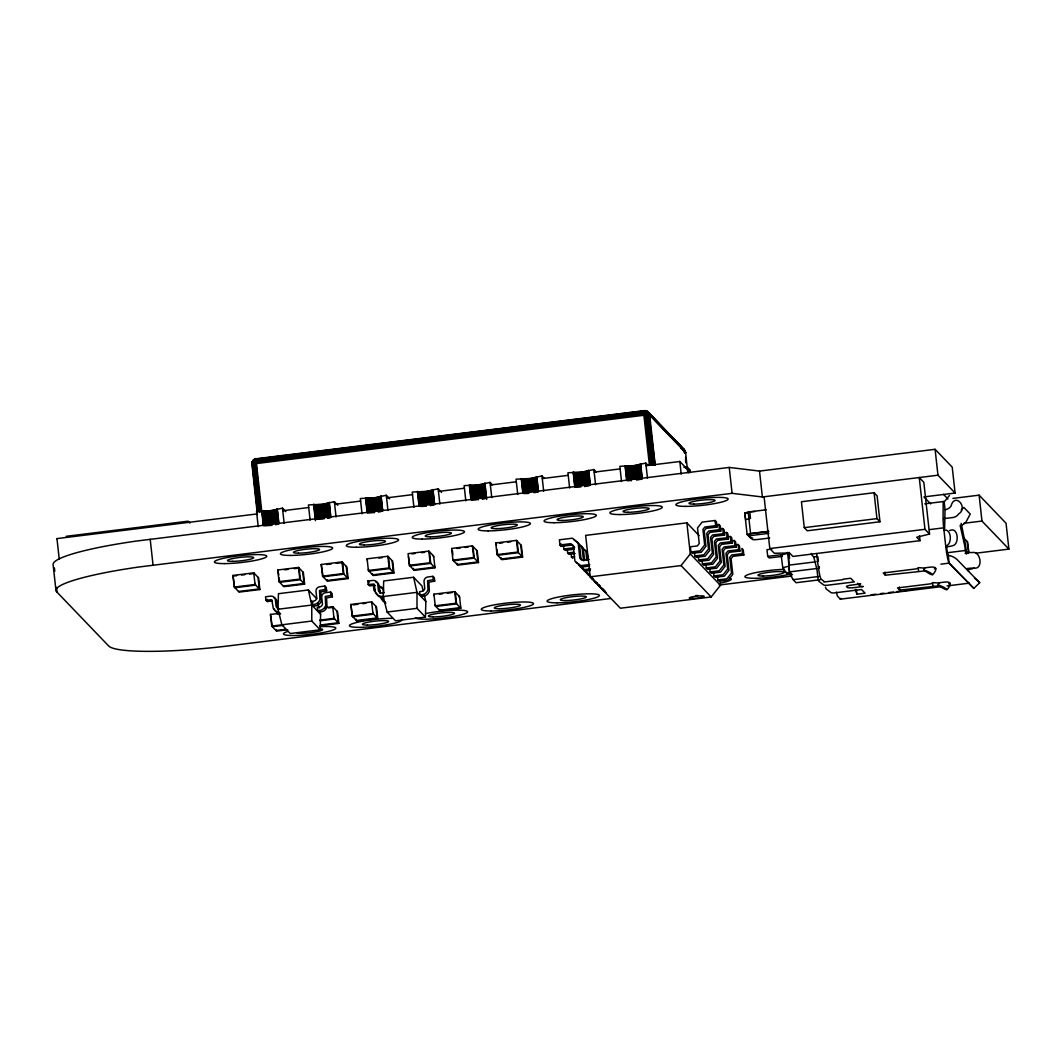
<?xml version="1.0" encoding="UTF-8"?>
<svg xmlns="http://www.w3.org/2000/svg" width="1062" height="1062" viewBox="0 0 1062 1062"><rect width="100%" height="100%" fill="white"/><g stroke="black" fill="none" stroke-linecap="round" stroke-linejoin="round"><path stroke-width="1.5" d="M685.627 452.77L683.928 449.478L681.034 448.191L684.539 450.607L685.627 452.77L685.083 450.899L649.187 413.516L646.108 411.79L255.862 460.085L252.783 460.868L251.827 464.466L252.783 460.868L256.38 458.731L644.249 410.649L648.112 412.069L684.008 449.478L685.494 452.903L684.193 452.067L684.764 453.208L684.008 449.478L647.382 411.525L645.085 410.675L646.957 411.246M251.853 464.585C252.716 457.881 259.739 455.465 251.959 464.333L257.376 514.592M684.618 450.155L648.789 412.879C645.178 411.844 649.24 411.299 643.678 411.525L256.221 459.567L253.26 460.311L251.827 463.682M251.827 463.244L251.827 464.466L252.557 461.306L256.207 460.138L254.999 459.116M255.238 459.049L253.393 460.244L252.451 462.859L257.84 510.809M319.835 611.168L320.605 614.274L320.193 629.819L290.271 633.523L281.868 624.775L278.018 609.243L278.443 593.698L308.352 589.981L316.755 598.742M424.309 595.344L425.849 601.557L425.424 617.088L395.515 620.805L387.112 612.044L383.263 596.525L383.674 580.98L413.596 577.263L421.999 586.025L423.154 590.684M820.09 579.746L796.128 582.719C787.433 575.179 788.349 562.754 789.225 552.386M256.221 459.567L256.38 458.731L252.716 461.227L255.464 459.182L644.382 410.941L647.05 412.693M259.261 512.11L252.942 461.134M824.085 581.418L820.992 579.029A15.824 1.58 82.9 0 1 817.621 561.758L816.718 553.567M843.148 579.175L850.755 578.259L854.26 581.91L827.006 585.281A8.722 8.602 -43.8 0 1 823.82 585.069L818.948 581.418A7.633 7.527 -43.8 0 1 817.979 578.538L816.97 569.471L813.731 556.926L812.085 555.214A14.456 1.447 82.9 0 1 811.328 553.461M748.179 512.149L744.754 512.973L747.13 534.465L750.568 533.509L748.192 512.017L766.153 509.787M654.219 465.023L648.962 413.357L647.276 413.211L643.904 415.269L252.676 464.028L252.451 462.859L643.93 414.021L646.798 412.215L648.285 412.335L649.692 415.255L655.214 465.249M923.754 570.055C935.768 578.671 934.52 573.307 923.754 570.055L924.79 567.825M938.091 585.003C950.118 593.618 948.87 588.242 938.091 585.003L939.127 582.772M651.232 465.076L645.709 415.083L643.93 414.021L256.274 461.585L255.318 460.616L256.247 459.142L256.234 460.815L643.837 412.906C645.497 409.003 642.497 412.481 643.904 415.269L649.413 465.262M646.864 411.79L647.488 412.693L645.709 415.083L644.488 413.383L645.537 412.746L648.988 413.875L645.789 410.808L648.112 412.069L649.692 415.255L685.601 452.651L687.725 472.524M257.575 512.481L252.145 463.59L252.477 461.771L255.823 461.041L260.894 511.818M685.415 451.762L649.519 414.366L648.696 415.016L645.895 410.901M644.753 411.87C645.869 413.437 640.479 410.795 646.36 412.215M260.044 511.964L254.694 463.576L253.38 461.492L254.163 459.713L255.491 459.753M253.791 461.386L254.376 459.952L254.827 460.696M932.755 574.728C941.954 563.723 928.546 567.692 923.25 568.024L919.095 567.652L916.44 568.86L883.199 572.989L885.31 575.192L925.48 570.865M947.105 589.675C956.304 578.671 942.883 582.64 937.6 582.958L933.432 582.6L930.79 583.808L897.536 587.923L899.66 590.127L940.069 585.666M252.875 462.156L253.805 460.098L253.951 460.868M251.973 462.78L253.274 460.39L255.092 459.819M652.891 464.997L647.382 415.003L648.112 412.069M645.669 411.804L643.997 410.689L648.457 412.773M258.411 510.649L253.247 463.882L254.694 461.758L256.433 463.311L263.336 525.451M644.382 410.941L645.537 411.127M645.444 411.445L644.408 412.852M943.56 518.628L952.614 517.566A8.151 8.045 -43.8 0 0 958.628 513.968C968.809 507.57 954.698 491.865 951.034 506.07A8.151 8.045 -43.8 0 1 945.034 509.654L944.184 501.901L949.415 495.529M254.19 459.527L253.234 460.629M961.229 509.986L963.884 507.45L970.23 514.048L966.128 521.8A8.151 8.045 -43.8 0 1 960.128 525.385L964.774 546.001M590.233 576.825L681.061 565.568L690.3 553.926L686.862 522.849L585.653 535.394L590.233 576.825L620.367 608.221L711.195 596.963L720.434 585.321L719.89 580.41M253.685 461.957L254.654 459.58L254.07 460.032M258.212 526.619L256.526 511.366L270.412 510.703L282.479 508.154L285.877 511.698M337.782 505.26L334.384 501.715L322.304 504.264L308.431 504.941L310.117 520.181M362.009 513.742L360.337 498.503L374.209 497.839L386.289 495.277L389.674 498.821M413.914 507.304L412.242 492.064L426.114 491.401L438.181 488.839L441.58 492.383M465.82 500.879L464.134 485.626L478.019 484.962L490.086 482.4L492.356 484.763M517.725 494.441L516.039 479.188L529.925 478.524L541.992 475.975L544.262 478.325M569.63 488.002L567.944 472.749L581.83 472.086L593.897 469.537L596.167 471.886M621.535 481.564L619.85 466.311L633.735 465.647L645.802 463.098L648.072 465.448M943.972 530.336C951.459 527.801 952.68 544.833 945.698 545.881A15.824 1.58 82.9 0 0 949.07 563.139L973.841 588.375L979.695 582.733L957.101 559.568A16.434 16.195 -43.8 0 0 948.207 555.399A6.677 0.664 82.9 0 1 946.6 546.824L945.698 545.881L943.706 527.841A14.456 1.447 82.9 0 1 943.083 518.283L943.175 504.543A14.456 1.447 82.9 0 1 943.892 501.596L944.184 501.901M253.951 459.78L253.154 460.443L255.517 462.727M682.441 448.974L684.751 450.434L683.716 450.899L682.282 448.509L683.928 449.478M254.163 459.713L253.566 460.948M251.827 463.789L252.676 464.028M972.447 568.834L968.345 569.471L967.429 568.528A7.155 0.943 -6.3 0 1 973.973 568.077M682.654 449.425L683.384 449.146L682.282 448.509M683.118 449.279L684.3 450.009M935.675 568.422L934.321 568.9M950.012 583.357L948.658 583.848M790.5 573.002L788.402 573.029A7.102 6.996 -43.8 0 1 782.893 568.701L781.141 555.001L787.685 553.315L789.185 554.882L789.57 558.081M787.46 552.386L789.212 566.073L782.667 567.772L784.406 570.267A7.102 6.996 -43.8 0 0 789.902 574.595L791.748 574.608L790.234 573.042M929.542 534.08L924.962 529.314L919.254 477.528L923.821 482.294L929.542 534.08L916.718 537.213L920.037 540.677L792.876 556.448L789.557 552.983L774.331 553.275L769.804 548.563L764.082 496.764M685.083 467.798L687.685 467.399L688.229 472.311M255.823 461.041L254.137 460.39M255.676 458.877L256.473 458.771M930.67 503.919L923.953 496.91L955.096 493.047L952.229 467.161L935.104 449.306L759.516 471.09L729.236 467.426L135.803 541.142A110.435 14.602 -6.3 0 0 53.1 564.533L55.954 590.419M955.096 493.047L937.958 475.205L762.383 496.976L732.09 493.326L138.657 567.042A110.435 14.602 -6.3 0 0 57.109 592.251L56.565 587.392M66.189 536.323L188.16 521.19L189.965 523.075M56.844 538.607L256.805 513.968M282.757 510.742L308.71 507.53M334.663 504.304L360.615 501.091M386.568 497.866L412.521 494.653M438.473 491.427L464.426 488.215M490.378 485.002L516.331 481.776M542.284 478.564L568.236 475.338M594.189 472.125L620.142 468.9M646.081 465.687L679.826 461.505L681.22 474.156M683.848 467.174L687.685 467.399M874.092 492.728L801.425 501.742L804.279 527.641L807.306 530.788L879.973 521.774L877.106 495.874L874.092 492.728L876.947 518.628L879.973 521.774M428.836 551.098L408.073 553.674L409.361 565.316L414.193 570.36L434.955 567.785L433.668 556.13L428.836 551.098L430.123 562.741L434.955 567.785M233.003 575.431L253.765 572.856L258.597 577.887L259.885 589.543L239.123 592.105L234.29 587.074L233.003 575.431L234.131 584.432M277.753 570.002L298.515 567.427L303.347 572.471L304.635 584.113L283.873 586.689L279.04 581.657L277.753 570.002L278.828 574.954M321.242 564.48L342.004 561.904L346.836 566.935L348.124 578.591L327.361 581.166L322.529 576.135L321.242 564.48L323.127 576.759L343.889 574.184L342.601 562.541L336.216 563.325M367.107 558.838L387.869 556.262L392.701 561.294L393.975 572.949L373.227 575.524L368.395 570.493L367.107 558.838L367.399 560.285M472.391 545.868L451.629 548.443L452.916 560.099L457.749 565.13L478.511 562.555L477.223 550.899L472.391 545.868L473.679 557.523L478.511 562.555M495.742 542.974L516.504 540.399L521.336 545.43L522.623 557.085L501.861 559.661L497.029 554.63L495.742 542.974L496.498 544.899M233.613 576.055L236.799 575.657M241.592 575.06L244.791 574.675M249.583 574.077L254.376 573.48L254.057 574.303M284.749 569.843L287.935 569.444M294.32 568.661L299.112 568.064L300.4 579.719L279.638 582.295L279.16 577.967M326.631 564.519L331.424 563.922M378.882 558.081L382.081 557.683M411.87 553.899L415.069 553.501M421.455 552.718L424.654 552.32M457.018 548.483L460.218 548.085M465.01 547.488L468.196 547.089M499.538 543.2L502.738 542.815M507.53 542.217L510.729 541.819M754.989 511.526L749.759 511.818L750.462 518.296L745.657 519.637L745.112 514.778M747.529 512.84L744.754 512.973M715.111 520.499L702.128 522.119L697.522 527.933L699.234 543.518L697.322 545.934L690.393 546.784L690.964 551.974L692.265 553.315L701.345 552.2L705.964 546.372L704.239 530.788L706.15 528.385L716.983 527.044L716.412 521.854L715.111 520.499L715.682 525.69L716.983 527.044M715.695 524.907L718.947 524.495L720.248 525.849L720.819 531.027L709.987 532.381L708.075 534.783L709.801 550.368L705.181 556.196L696.088 557.311L694.8 555.957L694.508 553.368M589.171 559.342L582.241 560.205L579.852 558.32L578.14 542.748L572.378 538.208L559.395 539.815L559.966 544.992L570.798 543.651L573.188 545.536L574.9 561.108L580.662 565.648L589.755 564.519M715.682 525.69L704.849 527.031L702.938 529.434L704.664 545.018L700.044 550.846L690.964 551.974M409.361 565.316L430.123 562.741M559.966 544.992L561.267 546.346L572.099 545.005L574.489 546.89M234.29 587.074L255.053 584.498L259.885 589.543M279.04 581.657L299.803 579.082L304.635 584.113M322.529 576.135L343.291 573.56L348.124 578.591M368.395 570.493L389.157 567.918L393.975 572.949M452.916 560.099L473.679 557.523M497.029 554.63L517.791 552.054L522.623 557.085M952.879 498.41L979.111 495.157L1006.046 523.221L1008.9 549.107L975.978 553.196M497.64 555.253L518.402 552.678L517.114 541.023M719.532 528.903L722.784 528.491L724.072 529.845L724.656 535.022L713.823 536.376L711.912 538.779L713.624 554.364L709.018 560.178L699.924 561.307L698.637 559.953L698.199 556.076M924.75 503.839L943.68 501.503M563.378 545.111L563.803 548.988L574.635 547.647M720.819 531.027L719.518 529.686L708.686 531.027L706.774 533.429L708.5 549.014L703.88 554.842L694.8 555.957M574.383 549.187L565.103 550.342L563.803 548.988M238.525 591.481L259.274 588.906L258 577.25M283.262 586.065L304.024 583.489L302.736 571.834M723.368 532.898L726.62 532.487L727.908 533.841L728.479 539.018L717.66 540.372L715.748 542.775L717.461 558.36L712.841 564.174L703.761 565.303L702.46 563.949L702.035 560.072M567.214 549.107L567.639 552.983L573.825 552.213M724.656 535.022L723.355 533.682L712.522 535.022L710.611 537.425L712.337 553.01L707.717 558.838L698.637 559.953M575.126 553.567L568.94 554.337L567.639 552.983M324.945 586.065L319.755 586.715A4.275 4.208 -43.8 0 0 315.985 591.308L316.741 598.105A3.584 3.531 -43.8 0 1 313.622 601.119L311.578 601.371L311.949 604.743L313.317 606.15L316.091 605.778A6.996 6.903 -43.8 0 0 321.295 600.76L320.857 591.892L326.671 590.844L326.299 587.485L324.945 586.065L325.317 589.437L326.671 590.844M375.444 585.454L369.563 585.866L368.195 584.445L367.824 581.073L373.014 580.436A4.275 4.208 -43.8 0 1 377.687 583.994L378.43 590.791A3.584 3.531 -43.8 0 0 382.134 592.954L384.165 592.702M750.568 533.509L768.569 531.279M768.689 531.504L753.887 533.336A5.257 0.69 -6.3 0 0 749.307 534.611M727.204 536.894L730.444 536.483L731.745 537.837L732.315 543.014L721.496 544.368L719.585 546.771L721.297 562.356L716.677 568.17L707.597 569.298L706.296 567.944L705.872 564.068M804.279 527.641L876.947 518.628M571.183 554.391L571.475 556.979L574.569 556.594M728.479 539.018L727.191 537.677L716.359 539.018L714.447 541.421L716.173 557.006L711.553 562.833L702.46 563.949M768.888 533.323L754.1 535.155A5.257 0.69 -6.3 0 0 749.506 536.429L752.4 539.443A5.257 0.69 -6.3 0 0 758.202 539.43L769.711 538.009M325.317 589.437L319.503 590.485L319.927 599.34A6.996 6.903 -43.8 0 1 314.737 604.358L311.949 604.743M368.195 584.445L374.076 584.047L375.59 592.769A6.996 6.903 -43.8 0 0 381.749 596.379L382.413 596.34M434.716 581.126L433.349 579.706L427.601 580.675L427.973 589.609A6.996 6.903 -43.8 0 1 422.769 594.64L419.994 595.012L421.348 596.432L424.123 596.047A6.996 6.903 -43.8 0 0 429.327 591.03L428.902 582.175L434.716 581.126L434.345 577.755L432.977 576.347L427.787 576.985A4.275 4.208 -43.8 0 0 424.03 581.591L424.773 588.388A3.584 3.531 -43.8 0 1 421.654 591.401L419.623 591.653L419.875 593.897M731.041 540.89L734.28 540.478L735.581 541.832L736.152 547.01L725.333 548.35L723.421 550.766L725.134 566.351L720.514 572.166L711.434 573.294L710.133 571.94L709.708 568.064M732.315 543.014L731.014 541.66L720.195 543.014L718.284 545.417L719.996 561.001L715.39 566.829L706.296 567.944M278.682 608.606A3.584 3.531 -43.8 0 1 276.133 606.495L275.39 599.685A4.275 4.208 -43.8 0 0 270.717 596.14L265.527 596.778L265.898 600.149L271.779 599.738L273.292 608.473A6.996 6.903 -43.8 0 0 278.695 612.044M332.406 596.831L332.034 593.459L330.68 592.038L325.49 592.689A4.275 4.208 -43.8 0 0 321.72 597.282L322.476 604.092A3.584 3.531 -43.8 0 1 319.357 607.092L317.326 607.345L317.697 610.716L320.472 610.331A6.996 6.903 -43.8 0 0 325.676 605.313L325.237 596.459L331.052 595.41L332.406 596.831L326.552 597.972L327.03 606.734A6.996 6.903 -43.8 0 1 321.826 611.752L319.051 612.137M265.898 600.149L267.252 601.557L272.337 600.933M734.877 544.886L738.117 544.474L739.417 545.828L739.988 551.005L729.169 552.346L727.244 554.762L728.97 570.347L724.35 576.162L715.27 577.29L713.969 575.936L713.677 573.347M736.152 547.01L734.851 545.656L724.032 547.01L722.12 549.412L723.833 564.997L719.213 570.812L710.133 571.94M589.529 566.059L581.963 567.002L576.201 562.462M739.988 551.005L738.687 549.651L727.868 551.005L725.957 553.408L727.669 568.993L723.049 574.808L713.969 575.936M590.552 568.887L584.498 569.644L578.737 565.103M963.938 523.287L981.965 521.057L1008.9 549.107M278.018 609.243L311.763 605.061L320.605 614.274M590.339 570.427L585.799 570.998L580.038 566.458M383.263 596.525L416.994 592.33L425.849 601.557M769.804 548.563L924.962 529.314M771.901 549.067L766.976 549.678L767.72 556.408L769.22 557.975L782.362 556.355L780.862 554.776L767.72 556.408M929.502 529.606L943.706 527.841L944.609 528.783L945.034 509.667M717.806 579.932L719.107 581.286L728.187 580.157L732.807 574.343L731.081 558.758L732.992 556.342L743.825 555.001L742.524 553.647L731.705 555.001L729.78 557.404L731.506 572.989L726.886 578.803L717.806 579.932L717.381 576.055M287.749 629.739L276.558 631.12L271.739 626.089L270.452 614.433L280.023 613.252M324.746 607.703L332.725 606.707L337.557 611.739L338.844 623.394L319.689 625.77M350.898 604.464L371.66 601.888L376.492 606.92L377.78 618.575L357.018 621.137L352.186 616.106L350.898 604.464L352.026 613.464M433.946 594.162L454.709 591.587L459.541 596.618L460.815 608.274L440.066 610.849L435.234 605.805L433.946 594.162L434.239 595.609M277.434 614.274L280.633 613.876M328.543 607.929L331.742 607.544M353.102 604.889L357.894 604.291M362.686 603.694L365.872 603.309M439.336 594.189L442.535 593.791M447.328 593.207L452.12 592.609M813.731 556.926L817.01 556.528M271.739 626.089L311.79 621.058L320.193 629.819M319.649 620.142L334.012 618.363L338.844 623.394M352.186 616.106L372.948 613.531L377.78 618.575M435.234 605.805L455.996 603.243L460.815 608.274M387.112 612.044L417.021 608.34L425.424 617.088M283.514 625.332L272.337 626.713L270.452 614.433M320.246 620.779L334.623 618.987L334.026 617.221M788.694 565.17L816.081 561.771M285.545 629.301L275.961 630.496L276.266 629.673M320.671 624.947L338.247 622.77L336.959 611.115M816.824 568.502L789.438 571.9L792.093 574.661M946.507 552.837L965.438 550.488L966.619 553.939L965.716 552.997L964.787 546.027M948.339 555.36L949.07 563.139L973.841 588.375M965.146 553.475L968.332 553.076L968.637 552.253L967.044 541.421M610.57 598.517L230.348 645.669A110.382 14.602 -6.3 0 1 108.669 645.975L57.109 592.251M719.2 585.043L791.628 576.055M793.195 579.666L818.749 576.493M940.892 564.161L949.07 563.139M823.926 582.029L842.976 579.666M855.388 589.529L856.888 594.189L865.065 593.167L861.561 589.516L834.307 592.901A8.722 8.602 -43.8 0 1 831.134 592.676L826.249 589.025A7.633 7.527 -43.8 0 1 825.466 587.153M871.039 594.786L875.831 594.202M880.624 593.605L883.823 593.207M888.615 592.609L893.394 592.012M896.593 591.627L901.386 591.03M904.585 590.631L909.377 590.034M836.365 592.078L837.414 596.101L840.321 599.167L940.507 586.742M947.078 585.919L968.398 583.277A15.824 1.58 82.9 0 0 968.863 582.401M690.393 472.51L689.503 469.298L688.136 469.444L688.495 472.723M646.24 413.251L644.488 413.383L650.302 465.09M752.759 538.062L750.754 538.235L747.13 534.465M383.767 597.747L383.103 597.8A6.996 6.903 -43.8 0 1 376.957 594.189L376.479 593.167M646.931 413.795L645.178 413.888L648.696 415.016M379.015 589.795L379.997 590.286L380.382 593.419M973.96 568.09C983.518 569.776 980.903 550.554 972.248 552.545A7.155 0.943 -6.3 0 0 965.73 552.997M644.249 410.649C646.705 409.839 643.147 413.609 643.784 411.591M645.085 410.675L647.382 411.525M681.645 448.217L682.893 448.735M254.137 462.435L255.544 463.43M573.679 539.562L579.44 544.089L581.153 559.674M579.666 544.925L581.976 546.744L583.516 560.763M579.812 545.364L583.277 548.085L584.644 560.55M582.348 548.019L585.812 550.74L586.835 560.086M582.494 548.457L587.1 552.081L587.963 559.873M588.335 573.639L582.573 569.099L582.228 565.98M583.874 570.453L589.636 574.993M586.41 573.095L591.016 576.719M587.711 574.449L593.472 578.989M590.246 577.091L593.698 579.812M591.547 578.445L597.309 582.985M594.083 581.087L599.844 585.627M595.37 582.441L599.99 586.065M597.906 585.082L603.681 589.622M599.207 586.436L604.968 590.976M601.742 589.078L606.362 592.702M603.043 590.432L605.353 592.251M979.695 582.733L976.429 579.693A16.434 16.195 -43.8 0 0 974.504 578.153M654.975 420.233L668.741 434.358M673.321 439.071L682.508 448.496L671.197 436.761M653.103 417.99L667.799 433.243M943.481 494.348L947.968 499.021M963.42 537.651L967.655 542.045L968.77 552.24M965.61 550.235L968.332 553.076M790.858 574.608L789.358 573.029L789.212 566.073M679.693 461.359L687.379 469.364M686.862 522.849L699.141 535.633M690.3 553.926L720.434 585.321M681.061 565.568L711.195 596.963M571.475 556.979L572.776 558.333M582.985 568.966L584.273 570.321M586.808 572.962L588.109 574.316M433.668 557.258L433.07 555.492M434.663 566.325L434.358 567.148L413.596 569.723L413.45 568.435M459.527 597.76L458.93 595.981M460.523 606.814L460.218 607.637L439.456 610.212L439.761 609.389M435.234 604.676L435.832 606.442L456.594 603.866L455.306 592.211M368.395 569.351L368.992 571.117L389.754 568.542L388.466 556.9M367.824 581.073L369.191 582.494M371.952 603.335L372.258 602.512M372.948 612.402L373.545 614.168L352.783 616.743L352.186 614.978M327.069 579.719L326.751 580.542L347.513 577.967L346.225 566.312M333.03 608.168L333.335 607.345M311.578 601.371L312.945 602.791M255.066 583.37L255.663 585.135L234.901 587.711L234.304 585.945M253.247 463.882L252.769 463.377L254.694 463.576L255.862 462.156L256.207 460.138M653.608 464.997L648.085 414.99L646.492 414.406L652.081 464.957M645.046 411.459L645.537 412.746M382.214 599.154L382.692 600.163M380.86 597.733L381.338 598.742A6.996 6.903 -43.8 0 0 385.267 602.021M274.182 608.871L274.646 609.88A6.996 6.903 -43.8 0 0 280.049 613.464M317.91 603.402L319.065 608.061M788.96 553.966L789.185 554.882M413.596 577.263L416.994 592.33L417.021 608.34M308.352 589.981L311.763 605.061L311.79 621.058M961.203 523.327L964.747 540.863A14.456 1.447 82.9 0 1 966.354 551.443M647.926 413.782L648.085 414.99M685.574 457.35L686.132 462.235M655.015 465.076L648.869 414.432L654.696 465.076M979.111 495.157L981.965 521.057M935.104 449.306L937.958 475.205M932.555 582.905L932.901 586.012M919.506 535.819L920.037 540.677M918.218 567.958L918.55 571.064M899.315 587.02L899.66 590.127M884.965 572.086L885.31 575.192M856.37 589.529L856.888 594.189M817.886 556.78L818.351 561.068M759.516 471.09L762.383 496.976M743.825 555.001L743.254 549.824L741.953 548.47L742.524 553.647M738.117 544.474L738.687 549.651M729.236 467.426L732.09 493.326M734.28 540.478L734.851 545.656M730.444 536.483L731.014 541.66M726.62 532.487L727.191 537.677M722.784 528.491L723.355 533.682M718.947 524.495L719.518 529.686M689.503 469.298L689.862 472.563M685.481 459.66L685.84 462.886M645.802 463.098L647.488 478.338M640.612 463.736L642.271 478.63M640.452 464.121L642.072 478.843M640.014 464.346L641.647 479.055M639.377 464.572L640.997 479.294M638.527 464.811L640.147 479.52M637.505 465.037L639.125 479.758M636.337 465.262L637.97 479.984M635.063 465.461L636.696 480.183M633.735 465.647L635.169 478.736M632.368 465.806L633.815 478.882M631.014 465.926L632.461 479.002M629.713 466.006L631.346 480.728M628.518 466.045L630.138 480.767M627.443 466.045L629.062 480.767M626.54 466.019L628.16 480.728M625.823 465.939L627.443 480.648M625.319 465.82L626.938 480.542M625.04 465.674L626.66 480.382M593.897 469.537L595.583 484.776M588.706 470.174L590.366 485.068M588.547 470.559L590.167 485.281M588.122 470.771L589.742 485.493M587.472 471.01L589.091 485.732M586.622 471.249L588.242 485.958M585.6 471.475L587.22 486.197M584.432 471.701L586.065 486.423M583.171 471.9L584.79 486.622M581.83 472.086L583.277 485.175M580.463 472.245L581.91 485.321M579.109 472.364L580.741 487.073M577.808 472.444L579.44 487.166M576.613 472.484L578.232 487.206M575.538 472.484L577.17 487.206M574.635 472.444L576.254 487.166M573.918 472.378L575.538 487.086M573.414 472.258L575.033 486.98M573.135 472.112L574.768 486.821M560.988 543.757L561.267 546.346M541.992 475.975L543.678 491.215M536.801 476.612L538.474 491.507M536.642 476.997L538.275 491.719M536.217 477.21L537.837 491.932M535.567 477.449L537.186 492.171M534.717 477.674L536.337 492.396M533.695 477.913L535.314 492.635M532.527 478.139L534.159 492.848M531.265 478.338L532.712 491.427M529.925 478.524L531.372 491.6M528.557 478.67L530.004 491.759M527.203 478.789L528.836 493.511M525.916 478.882L527.535 493.591M524.708 478.922L526.327 493.644M523.632 478.922L525.265 493.644M522.73 478.882L524.349 493.604M522.013 478.803L523.632 493.525M521.508 478.697L523.128 493.418M521.23 478.55L522.862 493.259M520.738 544.806L522.026 556.448L501.264 559.024L501.118 557.736M516.504 540.399L517.791 552.054M490.086 482.4L491.772 497.653M496.989 549.426L497.494 553.952M484.896 483.051L486.701 499.405M484.737 483.436L486.369 498.144M484.312 483.648L485.931 498.37M483.661 483.887L485.281 498.596M482.812 484.113L484.445 498.835M481.79 484.352L483.422 499.074M480.635 484.577L482.254 499.286M479.36 484.776L480.807 497.866M478.019 484.962L479.466 498.038M476.652 485.108L478.285 499.83M475.298 485.228L476.931 499.95M474.01 485.321L475.63 500.029M472.802 485.361L474.435 500.083M471.727 485.361L473.36 500.083M470.824 485.321L472.444 500.043M470.108 485.241L471.727 499.963M469.603 485.135L471.236 499.844M469.324 484.976L470.957 499.698M476.612 550.275L477.9 561.931L457.138 564.506L456.992 563.205M472.988 546.492L474.276 558.147L453.514 560.723L453.381 559.435M452.372 550.368L452.877 554.895M454.709 591.587L455.996 603.243M438.181 488.839L439.867 504.092M432.991 489.489L434.663 504.384M432.831 489.874L434.464 504.583M432.407 490.086L434.026 504.808M431.756 490.325L433.376 505.034M430.906 490.551L432.539 505.273M429.884 490.79L431.517 505.512M428.729 491.016L430.349 505.724M427.455 491.215L428.902 504.304M426.114 491.401L427.561 504.477M424.747 491.547L426.38 506.269M432.977 576.347L433.349 579.706M423.406 491.666L425.026 506.388M429.446 551.722L430.734 563.378L409.972 565.953L409.826 564.652M422.105 491.759L423.725 506.468M420.897 491.799L422.53 506.521M419.835 491.799L421.455 506.521M418.919 491.759L420.552 506.481M418.202 491.679L419.835 506.401M417.698 491.573L419.331 506.282M417.432 491.414L419.052 506.136M408.538 556.634L409.374 564.188M386.289 495.277L387.962 510.53M392.09 560.67L393.378 572.325L372.616 574.9L372.47 573.599M381.099 495.927L382.758 510.822M387.869 556.262L389.157 567.918M380.939 496.299L382.559 511.021M380.501 496.525L382.134 511.247M379.851 496.75L381.484 511.472M379.001 496.989L380.634 511.711M377.979 497.228L379.612 511.937M376.824 497.441L378.444 512.163M375.55 497.653L376.997 510.729M374.209 497.839L375.656 510.915M383.727 592.689L383.422 589.968A4.275 4.208 -43.8 0 0 378.762 586.41M372.842 497.985L374.474 512.707M371.501 498.105L373.12 512.827M370.2 498.184L371.819 512.906M368.992 498.237L370.625 512.946M367.93 498.237L369.549 512.959M367.014 498.197L368.647 512.919M366.297 498.118L367.93 512.84M365.793 497.998L367.425 512.72M365.527 497.852L367.147 512.574M375.045 589.596L375.298 591.839L373.943 590.419L373.572 587.06M375.882 606.283L377.169 617.938L356.407 620.513L356.274 619.226M371.66 601.888L372.948 613.531M342.004 561.904L343.291 573.56M334.384 501.715L336.07 516.968M329.233 502.538L330.853 517.26M329.193 502.366L330.654 517.459M328.596 502.963L330.229 517.685M327.946 503.189L329.578 517.911M327.096 503.428L328.729 518.15M326.087 503.667L327.707 518.375M324.919 503.879L326.366 516.968M323.644 504.092L325.091 517.167M322.304 504.264L323.937 518.986M332.725 606.707L334.012 618.363M330.68 592.038L331.052 595.41M320.95 504.423L322.569 519.145M319.596 504.543L321.215 519.265M318.295 504.623L319.927 519.345M317.1 504.676L318.719 519.384M316.025 504.676L317.644 519.398M315.109 504.636L316.741 519.358M314.392 504.556L316.025 519.278M313.901 504.437L315.52 519.159M313.622 504.291L315.427 520.645M298.515 567.427L299.803 579.082M282.479 508.154L284.165 523.407M277.288 508.804L278.948 523.699M277.129 509.176L278.748 523.898M276.691 509.402L278.324 524.124M276.04 509.627L277.673 524.349M275.204 509.866L276.824 524.588M274.182 510.092L275.801 524.814M273.014 510.318L274.461 523.407M271.739 510.53L273.186 523.606M270.412 510.703L272.031 525.424M269.044 510.862L270.664 525.584M267.69 510.981L269.31 525.703M266.389 511.061L268.022 525.783M265.195 511.101L266.814 525.823M264.119 511.114L265.739 525.823M263.217 511.074L264.836 525.796M262.5 510.995L264.119 525.717M261.995 510.875L263.615 525.597M267.013 599.313L267.252 601.557M253.765 572.856L255.053 584.498M150.193 539.244L153.047 565.13M56.976 538.739L59.26 559.316M54.427 567.971L54.786 571.21M697.734 595.424A7.527 0.996 -6.3 0 1 695.783 595.649M278.35 609.163A3.584 3.531 -43.8 0 1 277.501 607.902L276.744 601.105A4.275 4.208 -43.8 0 0 273.691 597.667M380.661 587.79A4.275 4.208 -43.8 0 1 381.205 587.83M381.736 587.936A4.275 4.208 -43.8 0 1 383.594 588.998M385.918 603.176A6.996 6.903 -43.8 0 1 383.077 600.8M380.395 593.18A3.584 3.531 -43.8 0 1 379.798 592.198L379.041 585.401A4.275 4.208 -43.8 0 0 375.457 581.857M790.433 574.024A26.284 3.478 -6.3 0 1 754.83 578.286A26.284 3.478 -6.3 0 1 749.546 574.13A26.284 3.478 -6.3 0 1 784.446 569.338M729.421 578.033A26.284 3.478 -6.3 0 1 720.726 583.078M425.875 613.544A26.284 3.478 -6.3 0 1 464.811 610.557A26.284 3.478 -6.3 0 1 448.934 617.208A26.284 3.478 -6.3 0 1 415.507 617.885M401.489 619.624A26.284 3.478 -6.3 0 1 371.74 626.713A26.284 3.478 -6.3 0 1 351.562 624.058A26.284 3.478 -6.3 0 1 391.759 618.336M320.113 628.837A13.142 1.739 -6.3 0 1 314.445 632.116A13.142 1.739 -6.3 0 1 296.643 632.62M319.981 626.673A26.284 3.478 -6.3 0 1 332.964 630.058A26.284 3.478 -6.3 0 1 296.55 635.461A26.284 3.478 -6.3 0 1 287.802 631.452M819.399 568.024A9.2 0.916 82.9 0 1 819.214 567.042M949.707 530.482A7.155 0.943 -6.3 0 0 950.795 530.177C958.336 527.535 959.583 544.753 952.495 545.722A7.155 0.943 -6.3 0 1 946.6 546.811M967.429 568.528A6.677 0.664 82.9 0 1 967.655 570.453M968.345 569.471A15.824 1.58 82.9 0 1 968.544 571.383M857.552 583.317A5.071 4.991 -43.8 0 0 858.229 584.498L860.432 586.144A5.735 5.655 -43.8 0 0 863.233 586.503L855.056 587.512A7.168 0.943 -6.3 0 1 851.551 587.83L848.299 587.804A6.306 0.836 -6.3 0 1 847.489 587.565L846.52 586.569A6.306 0.836 -6.3 0 1 846.759 586.197L849.281 585.454A7.168 0.943 -6.3 0 1 852.587 584.936L860.764 583.914A5.735 5.655 -43.8 0 1 857.95 583.569M840.799 598.291A15.824 1.58 82.9 0 1 840.321 599.167M819.293 568.276A6.677 0.664 82.9 0 1 818.988 566.524M692.437 598.45A7.527 0.996 -6.3 0 0 704.199 596.446A7.527 0.996 -6.3 0 0 693.579 596.592A7.527 0.996 -6.3 0 0 692.437 598.45M762.941 576.042A13.142 1.739 -6.3 0 0 783.968 572.644A13.142 1.739 -6.3 0 0 766.233 572.683A13.142 1.739 -6.3 0 0 762.941 576.042M565.183 600.561A13.142 1.739 -6.3 0 0 586.224 597.163A13.142 1.739 -6.3 0 0 568.475 597.216A13.142 1.739 -6.3 0 0 565.183 600.561M557.085 602.818A26.284 3.478 -6.3 0 0 599.141 596.021A26.284 3.478 -6.3 0 0 563.656 596.101A26.284 3.478 -6.3 0 0 557.085 602.818M499.273 608.738A13.142 1.739 -6.3 0 0 520.3 605.34A13.142 1.739 -6.3 0 0 502.565 605.38A13.142 1.739 -6.3 0 0 499.273 608.738M491.162 610.982A26.284 3.478 -6.3 0 0 533.23 604.198A26.284 3.478 -6.3 0 0 497.746 604.278A26.284 3.478 -6.3 0 0 491.162 610.982M433.349 616.916A13.142 1.739 -6.3 0 0 454.39 613.517A13.142 1.739 -6.3 0 0 436.641 613.557A13.142 1.739 -6.3 0 0 433.349 616.916M367.439 625.093A13.142 1.739 -6.3 0 0 388.466 621.695A13.142 1.739 -6.3 0 0 370.731 621.735A13.142 1.739 -6.3 0 0 367.439 625.093M693.911 504.118A13.142 1.739 -6.3 0 0 714.952 500.72A13.142 1.739 -6.3 0 0 697.203 500.773A13.142 1.739 -6.3 0 0 693.911 504.118M685.8 506.375A26.284 3.478 -6.3 0 0 727.868 499.578A26.284 3.478 -6.3 0 0 692.384 499.671A26.284 3.478 -6.3 0 0 685.8 506.375M628 512.296A13.142 1.739 -6.3 0 0 649.028 508.897A13.142 1.739 -6.3 0 0 631.293 508.95A13.142 1.739 -6.3 0 0 628 512.296M619.889 514.552A26.284 3.478 -6.3 0 0 661.958 507.755A26.284 3.478 -6.3 0 0 626.474 507.835A26.284 3.478 -6.3 0 0 619.889 514.552M562.077 520.473A13.142 1.739 -6.3 0 0 583.104 517.075A13.142 1.739 -6.3 0 0 565.369 517.114A13.142 1.739 -6.3 0 0 562.077 520.473M553.966 522.716A26.284 3.478 -6.3 0 0 596.034 515.933A26.284 3.478 -6.3 0 0 560.55 516.013A26.284 3.478 -6.3 0 0 553.966 522.716M496.166 528.65A13.142 1.739 -6.3 0 0 517.194 525.252A13.142 1.739 -6.3 0 0 499.459 525.292A13.142 1.739 -6.3 0 0 496.166 528.65M488.055 530.894A26.284 3.478 -6.3 0 0 530.124 524.097A26.284 3.478 -6.3 0 0 494.64 524.19A26.284 3.478 -6.3 0 0 488.055 530.894M430.243 536.828A13.142 1.739 -6.3 0 0 451.27 533.429A13.142 1.739 -6.3 0 0 433.535 533.469A13.142 1.739 -6.3 0 0 430.243 536.828M422.132 539.071A26.284 3.478 -6.3 0 0 464.2 532.274A26.284 3.478 -6.3 0 0 428.716 532.367A26.284 3.478 -6.3 0 0 422.132 539.071M364.332 544.992A13.142 1.739 -6.3 0 0 385.36 541.593A13.142 1.739 -6.3 0 0 367.611 541.647A13.142 1.739 -6.3 0 0 364.332 544.992M356.221 547.249A26.284 3.478 -6.3 0 0 398.277 540.452A26.284 3.478 -6.3 0 0 362.806 540.545A26.284 3.478 -6.3 0 0 356.221 547.249M298.409 553.169A13.142 1.739 -6.3 0 0 319.436 549.771A13.142 1.739 -6.3 0 0 301.701 549.824A13.142 1.739 -6.3 0 0 298.409 553.169M290.298 555.426A26.284 3.478 -6.3 0 0 332.366 548.629A26.284 3.478 -6.3 0 0 296.882 548.722A26.284 3.478 -6.3 0 0 290.298 555.426M232.485 561.347A13.142 1.739 -6.3 0 0 253.526 557.948A13.142 1.739 -6.3 0 0 235.777 557.988A13.142 1.739 -6.3 0 0 232.485 561.347M224.387 563.603A26.284 3.478 -6.3 0 0 266.443 556.807A26.284 3.478 -6.3 0 0 230.972 556.886A26.284 3.478 -6.3 0 0 224.387 563.603"/></g></svg>
